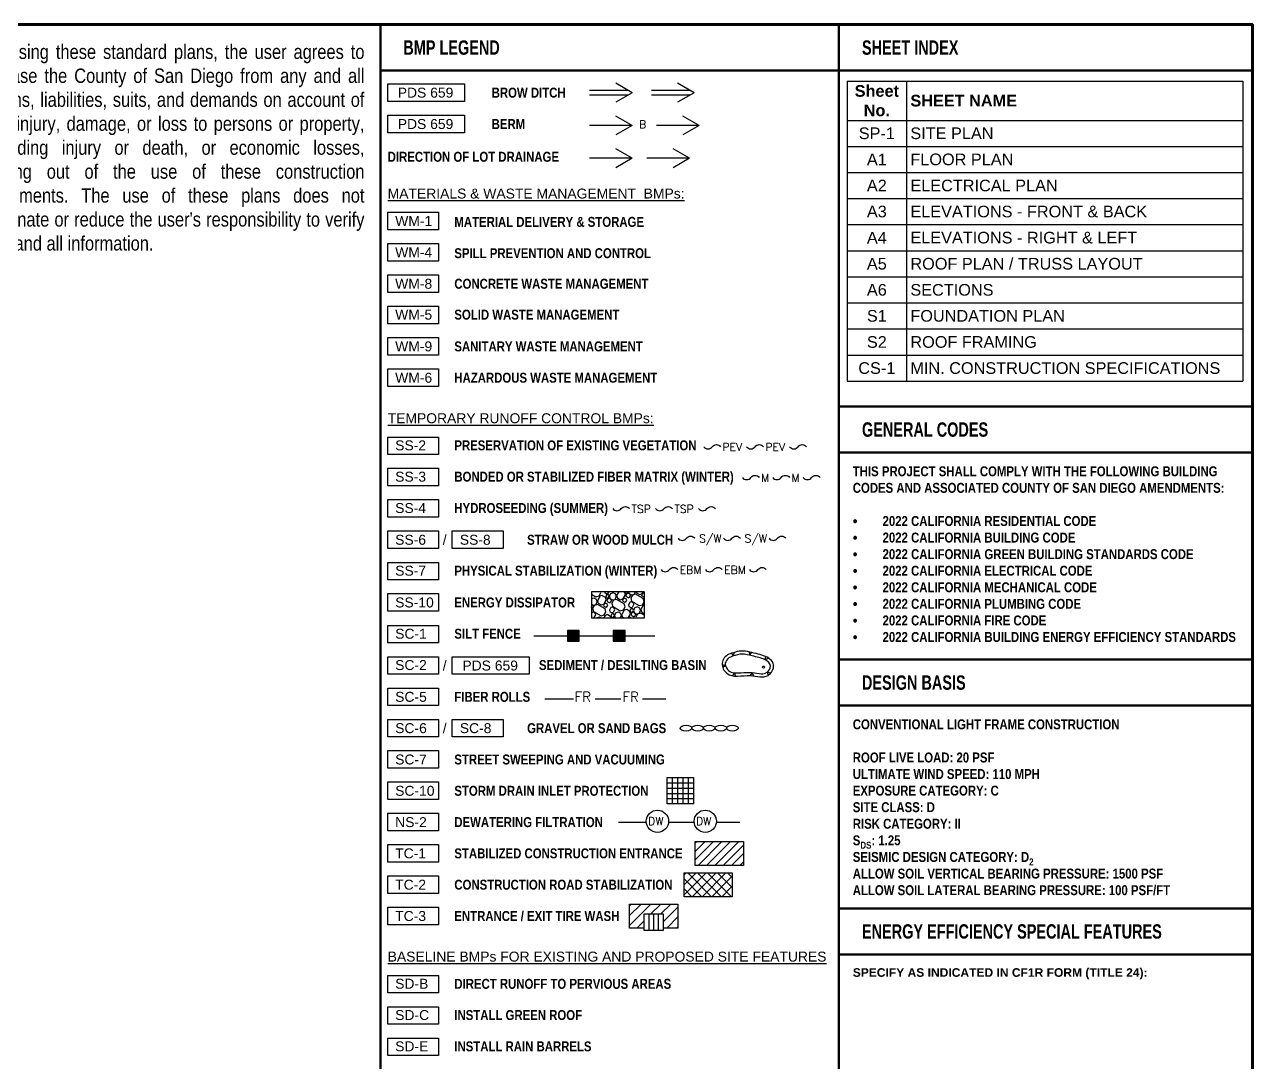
# Model space of a CAD drawing. Header units: inches. Extents: x -3572 to 2430, y -1517 to 3072.
# Drawn here: x 2077.68 to 2091.04, y 113.81 to 125.1 of the extents above; entities that cross this region are included whole.
import ezdxf
from ezdxf.enums import TextEntityAlignment as Align

# ---------------------------------------------------------------- set-up
doc = ezdxf.new("R2010")
doc.units = ezdxf.units.IN
doc.header["$MEASUREMENT"] = 0
doc.layers.add('Plot Plan Border', color=7, linetype='Continuous', lineweight=50)
doc.layers.add('Plot Plan Notes', color=7, linetype='Continuous')
doc.styles.add('Legend', font='ARIALNB.TTF')
doc.styles.get("Standard").update_dxf_attribs({"font": 'arial.ttf'})
doc.styles.add('THIN', font='ROMANS.shx', dxfattribs={"height": 0.0944})
doc.styles.add('TITLE', font='ARIALNB.TTF', dxfattribs={"height": 0.4})

# ---------------------------------------------------------------- blocks, each defined once
blk = doc.blocks.new('*T133')
at = {"layer": 'Plot Plan Notes', "color": 0, "linetype": 'ByBlock', "lineweight": -2, "transparency": 16777216}
for p, q in [((0, 0), (4.309, 0)), ((0, 0), (0, -3.263)), ((0.647, 0), (0.647, -3.263)), ((4.309, 0), (4.309, -3.263)), ((0, -0.427), (4.309, -0.427)), ((0, -0.71), (4.309, -0.71)), ((0, -0.994), (4.309, -0.994)), ((0, -1.278), (4.309, -1.278)), ((0, -1.561), (4.309, -1.561)), ((0, -1.845), (4.309, -1.845)), ((0, -2.129), (4.309, -2.129)), ((0, -2.412), (4.309, -2.412)), ((0, -2.696), (4.309, -2.696)), ((0, -2.98), (4.309, -2.98)), ((0, -3.263), (4.309, -3.263))]:
    blk.add_line(p, q, dxfattribs=at)
at = {"layer": 'Plot Plan Notes', "color": 0, "transparency": 16777216}
for s, insert, char_height, width, attachment_point in [('{\\fArial|b1|i0|c0|p34;Sheet No. }', (0.324, -0.213), 0.12672, 0.56259, 5), ('{\\fArial|b1|i0|c0|p34;SHEET NAME}', (0.689, -0.213), 0.12672, 3.57721, 4), ('SP-1', (0.324, -0.568), 0.1267, 0.56259, 5), ('SITE PLAN', (0.689, -0.568), 0.1267, 3.57721, 4), ('A1', (0.324, -0.852), 0.1267, 0.56259, 5), ('FLOOR PLAN', (0.689, -0.852), 0.1267, 3.57721, 4), ('A2', (0.324, -1.136), 0.1267, 0.56259, 5), ('ELECTRICAL PLAN', (0.689, -1.136), 0.12672, 3.57721, 4), ('A3', (0.324, -1.419), 0.1267, 0.56259, 5), ('ELEVATIONS - FRONT & BACK', (0.689, -1.419), 0.12672, 3.57721, 4), ('A4', (0.324, -1.703), 0.1267, 0.56259, 5), ('ELEVATIONS - RIGHT & LEFT', (0.689, -1.703), 0.12672, 3.57721, 4), ('A5', (0.324, -1.987), 0.1267, 0.56259, 5), ('ROOF PLAN / TRUSS LAYOUT', (0.689, -1.987), 0.12672, 3.57721, 4), ('A6', (0.324, -2.271), 0.1267, 0.56259, 5), ('SECTIONS', (0.689, -2.271), 0.1267, 3.57721, 4), ('S1', (0.324, -2.554), 0.1267, 0.56259, 5), ('FOUNDATION PLAN', (0.689, -2.554), 0.12672, 3.57721, 4), ('S2', (0.324, -2.838), 0.1267, 0.56259, 5), ('ROOF FRAMING', (0.689, -2.838), 0.12672, 3.57721, 4), ('CS-1', (0.324, -3.122), 0.1267, 0.56259, 5), ('MIN. CONSTRUCTION SPECIFICATIONS', (0.689, -3.122), 0.12672, 3.57721, 4)]:
    blk.add_mtext(s, dxfattribs=dict(at, insert=insert, char_height=char_height, width=width, attachment_point=attachment_point))
blk = doc.blocks.new('*X132')
at = {"color": 0}
for p, q in [((5.75, 12.84), (5.793, 12.815)), ((5.823, 12.823), (5.839, 12.851)), ((5.839, 12.851), (5.836, 12.863)), ((5.874, 12.863), (5.876, 12.855)), ((5.876, 12.854), (5.894, 12.844)), ((5.893, 12.845), (5.909, 12.849)), ((5.904, 12.836), (5.894, 12.834)), ((5.916, 12.829), (5.904, 12.836)), ((5.909, 12.848), (5.918, 12.863)), ((5.932, 12.844), (5.92, 12.822)), ((5.957, 12.851), (5.932, 12.844)), ((5.98, 12.838), (5.957, 12.851)), ((5.986, 12.813), (5.98, 12.838)), ((6.01, 12.863), (5.989, 12.827)), ((6.065, 12.857), (6.056, 12.863)), ((6.072, 12.833), (6.065, 12.858)), ((6.067, 12.863), (6.069, 12.856)), ((6.069, 12.856), (6.08, 12.849)), ((6.085, 12.845), (6.077, 12.831)), ((6.08, 12.85), (6.09, 12.853)), ((6.098, 12.848), (6.085, 12.844)), ((6.091, 12.851), (6.097, 12.863)), ((6.117, 12.838), (6.097, 12.849)), ((6.103, 12.863), (6.107, 12.845)), ((6.107, 12.845), (6.13, 12.832)), ((6.121, 12.824), (6.117, 12.836)), ((6.13, 12.832), (6.155, 12.839)), ((6.17, 12.839), (6.14, 12.831)), ((6.155, 12.839), (6.168, 12.861)), ((6.168, 12.861), (6.167, 12.863)), ((6.242, 12.798), (6.17, 12.839)), ((6.174, 12.863), (6.177, 12.852)), ((6.177, 12.851), (6.205, 12.835)), ((6.205, 12.836), (6.23, 12.842)), ((6.235, 12.846), (6.227, 12.833)), ((6.23, 12.841), (6.243, 12.863)), ((6.246, 12.849), (6.235, 12.846)), ((6.25, 12.848), (6.246, 12.85)), ((5.751, 12.795), (5.75, 12.793)), ((5.75, 12.745), (5.767, 12.735)), ((5.755, 12.741), (5.75, 12.743)), ((5.75, 12.713), (5.758, 12.727)), ((5.776, 12.802), (5.751, 12.795)), ((5.759, 12.727), (5.755, 12.739)), ((5.777, 12.733), (5.761, 12.706)), ((5.767, 12.735), (5.792, 12.742)), ((5.799, 12.789), (5.776, 12.802)), ((5.808, 12.742), (5.777, 12.733)), ((5.792, 12.742), (5.805, 12.764)), ((5.793, 12.815), (5.823, 12.823)), ((5.805, 12.764), (5.799, 12.789)), ((5.831, 12.818), (5.808, 12.779)), ((5.808, 12.78), (5.814, 12.755)), ((5.88, 12.7), (5.808, 12.742)), ((5.815, 12.754), (5.843, 12.738)), ((5.855, 12.826), (5.83, 12.819)), ((5.843, 12.738), (5.868, 12.745)), ((5.884, 12.809), (5.856, 12.825)), ((5.872, 12.749), (5.865, 12.736)), ((5.865, 12.736), (5.868, 12.725)), ((5.868, 12.744), (5.891, 12.784)), ((5.868, 12.726), (5.886, 12.716)), ((5.884, 12.752), (5.873, 12.749)), ((5.89, 12.785), (5.884, 12.81)), ((5.901, 12.743), (5.884, 12.753)), ((5.885, 12.818), (5.888, 12.808)), ((5.895, 12.833), (5.886, 12.817)), ((5.886, 12.714), (5.897, 12.717)), ((5.888, 12.807), (5.899, 12.801)), ((5.904, 12.796), (5.896, 12.782)), ((5.896, 12.782), (5.899, 12.769)), ((5.897, 12.718), (5.904, 12.731)), ((5.899, 12.801), (5.909, 12.804)), ((5.899, 12.77), (5.919, 12.759)), ((5.905, 12.73), (5.902, 12.741)), ((5.917, 12.799), (5.904, 12.796)), ((5.91, 12.803), (5.919, 12.819)), ((5.918, 12.82), (5.915, 12.83)), ((5.936, 12.789), (5.916, 12.8)), ((5.919, 12.758), (5.931, 12.761)), ((5.92, 12.822), (5.926, 12.797)), ((5.926, 12.797), (5.949, 12.784)), ((5.931, 12.762), (5.939, 12.776)), ((5.95, 12.718), (5.934, 12.713)), ((5.94, 12.775), (5.936, 12.788)), ((5.958, 12.782), (5.943, 12.754)), ((5.943, 12.754), (5.951, 12.724)), ((5.949, 12.784), (5.974, 12.79)), ((5.967, 12.707), (5.95, 12.717)), ((5.951, 12.724), (6.022, 12.682)), ((5.989, 12.79), (5.958, 12.782)), ((5.974, 12.79), (5.986, 12.813)), ((5.989, 12.828), (5.996, 12.803)), ((6.061, 12.749), (5.989, 12.79)), ((5.996, 12.803), (6.024, 12.786)), ((6.024, 12.787), (6.049, 12.794)), ((6.053, 12.798), (6.046, 12.785)), ((6.046, 12.784), (6.049, 12.773)), ((6.049, 12.793), (6.072, 12.832)), ((6.049, 12.774), (6.067, 12.764)), ((6.053, 12.691), (6.069, 12.718)), ((6.065, 12.8), (6.054, 12.797)), ((6.069, 12.718), (6.061, 12.749)), ((6.082, 12.791), (6.065, 12.801)), ((6.067, 12.763), (6.078, 12.766)), ((6.077, 12.83), (6.08, 12.818)), ((6.078, 12.766), (6.085, 12.779)), ((6.08, 12.819), (6.1, 12.808)), ((6.086, 12.779), (6.083, 12.79)), ((6.1, 12.806), (6.113, 12.81)), ((6.116, 12.761), (6.102, 12.737)), ((6.102, 12.738), (6.106, 12.722)), ((6.106, 12.722), (6.123, 12.712)), ((6.112, 12.81), (6.121, 12.824)), ((6.131, 12.766), (6.116, 12.762)), ((6.14, 12.831), (6.124, 12.803)), ((6.124, 12.803), (6.132, 12.772)), ((6.149, 12.755), (6.131, 12.765)), ((6.132, 12.772), (6.203, 12.731)), ((6.139, 12.715), (6.153, 12.74)), ((6.152, 12.741), (6.148, 12.756)), ((6.187, 12.718), (6.162, 12.711)), ((6.209, 12.705), (6.187, 12.718)), ((6.203, 12.731), (6.234, 12.739)), ((6.242, 12.734), (6.219, 12.695)), ((6.227, 12.833), (6.23, 12.822)), ((6.23, 12.823), (6.248, 12.813)), ((6.234, 12.739), (6.25, 12.767)), ((6.25, 12.738), (6.241, 12.735)), ((6.25, 12.767), (6.242, 12.798)), ((6.248, 12.811), (6.25, 12.812)), ((5.75, 12.713), (5.75, 12.713)), ((5.754, 12.664), (5.75, 12.657)), ((5.75, 12.621), (5.761, 12.615)), ((5.769, 12.669), (5.753, 12.665)), ((5.761, 12.706), (5.77, 12.675)), ((5.761, 12.615), (5.776, 12.619)), ((5.786, 12.658), (5.769, 12.668)), ((5.77, 12.675), (5.841, 12.634)), ((5.777, 12.618), (5.791, 12.643)), ((5.79, 12.644), (5.786, 12.659)), ((5.8, 12.614), (5.799, 12.613)), ((5.825, 12.621), (5.8, 12.614)), ((5.839, 12.613), (5.825, 12.621)), ((5.841, 12.634), (5.872, 12.642)), ((5.88, 12.637), (5.865, 12.613)), ((5.872, 12.642), (5.888, 12.67)), ((5.904, 12.645), (5.879, 12.638)), ((5.888, 12.67), (5.88, 12.7)), ((5.932, 12.628), (5.904, 12.644)), ((5.92, 12.689), (5.925, 12.674)), ((5.935, 12.712), (5.921, 12.688)), ((5.925, 12.673), (5.942, 12.663)), ((5.937, 12.613), (5.932, 12.628)), ((5.943, 12.651), (5.934, 12.636)), ((5.934, 12.637), (5.936, 12.627)), ((5.936, 12.626), (5.948, 12.62)), ((5.942, 12.664), (5.957, 12.668)), ((5.953, 12.655), (5.943, 12.652)), ((5.948, 12.62), (5.958, 12.623)), ((5.952, 12.615), (5.951, 12.613)), ((5.964, 12.648), (5.953, 12.655)), ((5.965, 12.618), (5.953, 12.615)), ((5.958, 12.667), (5.972, 12.691)), ((5.958, 12.622), (5.967, 12.638)), ((5.967, 12.639), (5.964, 12.649)), ((5.976, 12.613), (5.965, 12.619)), ((5.971, 12.692), (5.967, 12.707)), ((5.981, 12.663), (5.968, 12.641)), ((5.968, 12.641), (5.975, 12.616)), ((5.975, 12.616), (5.98, 12.613)), ((6.006, 12.67), (5.981, 12.663)), ((6.028, 12.657), (6.006, 12.67)), ((6.022, 12.682), (6.053, 12.691)), ((6.024, 12.613), (6.035, 12.632)), ((6.035, 12.632), (6.028, 12.657)), ((6.037, 12.647), (6.044, 12.622)), ((6.061, 12.686), (6.038, 12.646)), ((6.044, 12.622), (6.06, 12.613)), ((6.085, 12.693), (6.06, 12.687)), ((6.114, 12.676), (6.085, 12.693)), ((6.098, 12.613), (6.121, 12.651)), ((6.102, 12.617), (6.1, 12.613)), ((6.113, 12.619), (6.102, 12.616)), ((6.12, 12.652), (6.113, 12.677)), ((6.126, 12.613), (6.113, 12.62)), ((6.124, 12.7), (6.115, 12.684)), ((6.115, 12.685), (6.117, 12.675)), ((6.118, 12.675), (6.129, 12.668)), ((6.123, 12.712), (6.138, 12.716)), ((6.134, 12.704), (6.124, 12.701)), ((6.134, 12.664), (6.125, 12.65)), ((6.126, 12.649), (6.129, 12.637)), ((6.129, 12.669), (6.139, 12.671)), ((6.129, 12.638), (6.148, 12.627)), ((6.145, 12.697), (6.134, 12.703)), ((6.146, 12.667), (6.134, 12.663)), ((6.139, 12.67), (6.148, 12.686)), ((6.148, 12.687), (6.145, 12.697)), ((6.166, 12.656), (6.146, 12.668)), ((6.162, 12.711), (6.149, 12.689)), ((6.149, 12.689), (6.156, 12.664)), ((6.149, 12.625), (6.161, 12.629)), ((6.156, 12.664), (6.178, 12.651)), ((6.161, 12.629), (6.169, 12.643)), ((6.169, 12.643), (6.166, 12.655)), ((6.188, 12.649), (6.172, 12.622)), ((6.172, 12.622), (6.175, 12.613)), ((6.178, 12.651), (6.203, 12.658)), ((6.219, 12.658), (6.188, 12.649)), ((6.203, 12.658), (6.216, 12.68)), ((6.216, 12.68), (6.209, 12.705)), ((6.218, 12.696), (6.225, 12.671)), ((6.25, 12.64), (6.219, 12.658)), ((6.225, 12.67), (6.25, 12.656))]:
    blk.add_line(p, q, dxfattribs=at)

msp = doc.modelspace()

# ---------------------------------------------------------------- hatches: boundary and pattern name
at = {"layer": 'Plot Plan Notes'}
h = msp.add_hatch(color=7, dxfattribs=at)
h.paths.add_polyline_path([(2083.71485, 118.5073), (2083.58746, 118.5073), (2083.58746, 118.44923), (2083.71485, 118.44923)])
h.paths.add_polyline_path([(2083.71485, 118.44923), (2083.58746, 118.44923), (2083.58746, 118.39116), (2083.71485, 118.39116)])
h = msp.add_hatch(color=7, dxfattribs=at)
h.paths.add_polyline_path([(2084.08744, 118.5073), (2084.08744, 118.44923), (2084.21483, 118.44923), (2084.21483, 118.5073)])
h.paths.add_polyline_path([(2084.21483, 118.39116), (2084.21483, 118.44923), (2084.08744, 118.44923), (2084.08744, 118.39116)])
at = {"layer": 'Plot Plan Notes', "lineweight": -2}
h = msp.add_hatch(color=0, dxfattribs=at)
edge = h.paths.add_edge_path()
edge.add_spline(control_points=[(2085.27177, 118.13556), (2085.27242, 118.12297), (2085.27538, 118.11043), (2085.28009, 118.09852)], knot_values=[1.00952911, 1.00952911, 1.00952911, 1.00952911, 1.04140145, 1.04140145, 1.04140145, 1.04140145], degree=3, periodic=0)
edge.add_line((2085.28009, 118.09852), (2085.30778, 118.1255))
edge.add_line((2085.30778, 118.1255), (2085.27177, 118.13556))
edge = h.paths.add_edge_path()
edge.add_spline(control_points=[(2085.40129, 118.26642), (2085.39252, 118.26354), (2085.38381, 118.26049), (2085.37516, 118.2575), (2085.37481, 118.25738), (2085.37446, 118.25726), (2085.37411, 118.25714)], knot_values=[1.18636269, 1.18636269, 1.18636269, 1.18636269, 1.21032074, 1.21032074, 1.21032074, 1.21129395, 1.21129395, 1.21129395, 1.21129395], degree=3, periodic=0)
edge.add_line((2085.37411, 118.25714), (2085.39774, 118.22892))
edge.add_line((2085.39774, 118.22892), (2085.40129, 118.26642))
edge = h.paths.add_edge_path()
edge.add_line((2085.56986, 118.237), (2085.59502, 118.26625))
edge.add_spline(control_points=[(2085.59502, 118.26625), (2085.58524, 118.26872), (2085.57549, 118.27108), (2085.56576, 118.27321)], knot_values=[0.17070713, 0.17070713, 0.17070713, 0.17070713, 0.19639486, 0.19639486, 0.19639486, 0.19639486], degree=3, periodic=0)
edge.add_line((2085.56576, 118.27321), (2085.56986, 118.237))
edge = h.paths.add_edge_path()
edge.add_line((2085.4106, 118.04528), (2085.38282, 118.01398))
edge.add_spline(control_points=[(2085.38282, 118.01398), (2085.3944, 118.01176), (2085.40644, 118.01061), (2085.41884, 118.01015)], knot_values=[0.85389779, 0.85389779, 0.85389779, 0.85389779, 0.88638796, 0.88638796, 0.88638796, 0.88638796], degree=3, periodic=0)
edge.add_line((2085.41884, 118.01015), (2085.4106, 118.04528))
edge = h.paths.add_edge_path()
edge.add_spline(control_points=[(2085.57671, 118.0148), (2085.57838, 118.01471), (2085.59227, 118.01391), (2085.60607, 118.01227), (2085.61808, 118.01061)], knot_values=[0.69151022, 0.69151022, 0.69151022, 0.69151022, 0.6955269, 0.72485163, 0.72485163, 0.72485163, 0.72485163], degree=3, periodic=0)
edge.add_line((2085.61808, 118.01061), (2085.59725, 118.04772))
edge.add_line((2085.59725, 118.04772), (2085.57671, 118.0148))
edge = h.paths.add_edge_path()
edge.add_line((2085.76312, 118.05394), (2085.77259, 118.01844))
edge.add_spline(control_points=[(2085.77259, 118.01844), (2085.78284, 118.02487), (2085.79259, 118.0334), (2085.80115, 118.04327)], knot_values=[0.52248647, 0.52248647, 0.52248647, 0.52248647, 0.55403345, 0.55403345, 0.55403345, 0.55403345], degree=3, periodic=0)
edge.add_line((2085.80115, 118.04327), (2085.76312, 118.05394))
edge = h.paths.add_edge_path()
edge.add_spline(control_points=[(2085.77859, 118.204), (2085.76784, 118.21155), (2085.75639, 118.2178), (2085.74444, 118.22314)], knot_values=[0.32926284, 0.32926284, 0.32926284, 0.32926284, 0.36373477, 0.36373477, 0.36373477, 0.36373477], degree=3, periodic=0)
edge.add_line((2085.74444, 118.22314), (2085.73643, 118.18896))
edge.add_line((2085.73643, 118.18896), (2085.77859, 118.204))
at = {"layer": 'Plot Plan Notes'}
h = msp.add_hatch(dxfattribs=at)
h.set_pattern_fill('ANSI31', scale=0.515463, style=0)
h.set_pattern_definition([(45, (2079.04504, 106.79671), (-0.0455609, 0.0455609), [])])
h.paths.add_polyline_path([(2084.97782, 116.21145), (2084.97782, 115.95096), (2085.50345, 115.95096), (2085.50345, 116.21145)])
h = msp.add_hatch(dxfattribs=at)
h.set_pattern_fill('ANSI37', scale=0.610919, style=0)
h.set_pattern_definition([(45, (2072.41578, 106.21294), (-0.0539981, 0.0539981), []), (135, (2072.41578, 106.21294), (-0.0539981, -0.0539981), [])])
h.paths.add_polyline_path([(2084.85709, 115.87075), (2084.85709, 115.61026), (2085.38272, 115.61026), (2085.38272, 115.87075)])
h = msp.add_hatch(dxfattribs=at)
h.set_pattern_fill('ANSI31', scale=0.610919, style=0)
h.set_pattern_definition([(45, (2072.41578, 106.25631), (-0.0539981, 0.0539981), [])])
h.paths.add_polyline_path([(2084.62838, 115.42228), (2084.62838, 115.26955), (2084.78938, 115.26955), (2084.78938, 115.53005), (2084.26375, 115.53005), (2084.26375, 115.26955), (2084.42474, 115.26955), (2084.42474, 115.42228)])

# ---------------------------------------------------------------- linework, layer by layer
at = {"layer": 'Plot Plan Border', "lineweight": 90}
msp.add_lwpolyline([(2056.54376, 125.097), (2091.04376, 125.097), (2091.04376, 102.597), (2056.54376, 102.597)], close=True, dxfattribs=at)
at = {"layer": 'Plot Plan Border'}
for points in [[(2086.54376, 124.597), (2081.55198, 124.597), (2081.55198, 125.097), (2086.54376, 125.097)], [(2091.04376, 125.097), (2086.54376, 125.097), (2086.54376, 124.597), (2091.04376, 124.597)], [(2081.55198, 124.597), (2086.54376, 124.597), (2086.54376, 106.597), (2081.55198, 106.597)], [(2091.04376, 120.94179), (2086.54376, 120.94179), (2086.54376, 124.597), (2091.04376, 124.597)], [(2091.04376, 120.44179), (2086.54376, 120.44179), (2086.54376, 120.94179), (2091.04376, 120.94179)], [(2091.04376, 120.44179), (2086.54376, 120.44179), (2086.54376, 118.18925), (2091.04376, 118.18925)], [(2091.04376, 117.68925), (2086.54376, 117.68925), (2086.54376, 118.18925), (2091.04376, 118.18925)], [(2091.04376, 115.48224), (2086.54376, 115.48224), (2086.54376, 117.68925), (2091.04376, 117.68925)], [(2091.04376, 114.98224), (2086.54376, 114.98224), (2086.54376, 115.48224), (2091.04376, 115.48224)], [(2091.04376, 113.26854), (2086.54376, 113.26854), (2086.54376, 114.98224), (2091.04376, 114.98224)]]:
    msp.add_lwpolyline(points, close=True, dxfattribs=at)
at = {"layer": 'Plot Plan Notes', "color": 7}
for p, q in [((2084.29211, 124.35579), (2084.11355, 124.45888)), ((2084.9659, 124.35579), (2084.78733, 124.45888)), ((2084.24747, 124.38156), (2083.82819, 124.38156)), ((2084.24747, 124.33002), (2083.82819, 124.33002)), ((2084.29211, 124.35579), (2084.11355, 124.2527)), ((2084.92126, 124.38156), (2084.50198, 124.38156)), ((2084.92126, 124.33002), (2084.50198, 124.33002)), ((2084.9659, 124.35579), (2084.78733, 124.2527)), ((2084.29211, 123.99911), (2084.11355, 124.10221)), ((2085.02232, 123.99911), (2084.84376, 124.10221)), ((2084.29211, 123.99911), (2083.82819, 123.99911)), ((2084.29211, 123.99911), (2084.11355, 123.89602)), ((2085.02232, 123.99911), (2084.55841, 123.99911)), ((2085.02232, 123.99911), (2084.84376, 123.89602)), ((2084.29211, 123.64293), (2083.82819, 123.64293)), ((2084.29211, 123.64293), (2084.11355, 123.74602)), ((2084.29211, 123.64293), (2084.11355, 123.53984)), ((2084.91736, 123.64293), (2084.45344, 123.64293)), ((2084.91736, 123.64293), (2084.73879, 123.74602)), ((2084.91736, 123.64293), (2084.73879, 123.53984)), ((2084.42249, 118.9277), (2083.84975, 118.9277)), ((2083.84975, 118.9277), (2083.84975, 118.64133)), ((2084.42249, 118.9277), (2084.42249, 118.64133)), ((2084.42249, 118.64133), (2083.84975, 118.64133)), ((2083.22266, 118.44923), (2084.54081, 118.44923)), ((2084.21483, 118.44923), (2084.48886, 118.44923)), ((2083.3423, 117.76291), (2083.65576, 117.76291)), ((2083.88838, 117.76291), (2084.17085, 117.76291)), ((2084.40348, 117.76291), (2084.66045, 117.76291)), ((2084.67543, 116.84853), (2084.9618, 116.84853)), ((2084.7327, 116.61943), (2084.7327, 116.9058)), ((2084.78998, 116.61943), (2084.78998, 116.9058)), ((2084.84725, 116.61943), (2084.84725, 116.9058)), ((2084.90452, 116.61943), (2084.90452, 116.9058)), ((2084.67543, 116.79125), (2084.9618, 116.79125)), ((2084.67543, 116.73398), (2084.9618, 116.73398)), ((2084.67543, 116.67671), (2084.9618, 116.67671)), ((2084.14467, 116.42191), (2084.44676, 116.42191)), ((2084.68879, 116.42191), (2084.96739, 116.42191)), ((2085.20943, 116.42191), (2085.46282, 116.42191)), ((2084.47565, 115.42228), (2084.47565, 115.2441)), ((2084.52656, 115.42228), (2084.52656, 115.2441)), ((2084.57747, 115.42228), (2084.57747, 115.2441))]:
    msp.add_line(p, q, dxfattribs=at)
for points in [[(2081.63191, 124.45168), (2082.46948, 124.45168), (2082.46948, 124.26097), (2081.63191, 124.26097)], [(2081.63191, 124.11097), (2082.46948, 124.11097), (2082.46948, 123.92027), (2081.63191, 123.92027)], [(2081.63191, 123.05488), (2082.18669, 123.05488), (2082.18669, 122.86417), (2081.63191, 122.86417)], [(2081.63191, 122.71417), (2082.18669, 122.71417), (2082.18669, 122.52347), (2081.63191, 122.52347)], [(2081.63191, 122.37347), (2082.18669, 122.37347), (2082.18669, 122.18277), (2081.63191, 122.18277)], [(2081.63191, 122.03277), (2082.18669, 122.03277), (2082.18669, 121.84206), (2081.63191, 121.84206)], [(2081.63191, 121.69206), (2082.18669, 121.69206), (2082.18669, 121.50136), (2081.63191, 121.50136)], [(2081.63191, 121.35136), (2082.18669, 121.35136), (2082.18669, 121.16065), (2081.63191, 121.16065)], [(2081.63191, 120.61065), (2082.18669, 120.61065), (2082.18669, 120.41995), (2081.63191, 120.41995)], [(2081.63191, 120.26995), (2082.18669, 120.26995), (2082.18669, 120.07925), (2081.63191, 120.07925)], [(2081.63191, 119.92925), (2082.18669, 119.92925), (2082.18669, 119.73854), (2081.63191, 119.73854)], [(2081.63191, 119.58854), (2082.18669, 119.58854), (2082.18669, 119.39784), (2081.63191, 119.39784)], [(2082.33535, 119.58854), (2082.89013, 119.58854), (2082.89013, 119.39784), (2082.33535, 119.39784)], [(2081.63191, 119.24726), (2082.18669, 119.24726), (2082.18669, 119.05656), (2081.63191, 119.05656)], [(2081.63191, 118.90656), (2082.18669, 118.90656), (2082.18669, 118.71586), (2081.63191, 118.71586)], [(2081.63191, 118.56149), (2082.18669, 118.56149), (2082.18669, 118.37078), (2081.63191, 118.37078)], [(2083.71485, 118.5073), (2083.58746, 118.5073), (2083.58746, 118.39116), (2083.71485, 118.39116)], [(2084.21483, 118.5073), (2084.08744, 118.5073), (2084.08744, 118.39116), (2084.21483, 118.39116)], [(2081.63191, 117.88008), (2082.18669, 117.88008), (2082.18669, 117.68938), (2081.63191, 117.68938)], [(2081.63191, 117.53938), (2082.18669, 117.53938), (2082.18669, 117.34867), (2081.63191, 117.34867)], [(2082.33535, 117.53938), (2082.89013, 117.53938), (2082.89013, 117.34867), (2082.33535, 117.34867)], [(2081.63191, 117.19867), (2082.18669, 117.19867), (2082.18669, 117.00797), (2081.63191, 117.00797)], [(2081.63191, 116.85797), (2082.18669, 116.85797), (2082.18669, 116.66726), (2081.63191, 116.66726)], [(2084.67543, 116.9058), (2084.9618, 116.9058), (2084.9618, 116.61943), (2084.67543, 116.61943)], [(2081.63191, 116.51726), (2082.18669, 116.51726), (2082.18669, 116.32656), (2081.63191, 116.32656)], [(2081.63191, 116.17656), (2082.18669, 116.17656), (2082.18669, 115.98586), (2081.63191, 115.98586)], [(2084.97782, 116.21145), (2085.50345, 116.21145), (2085.50345, 115.95096), (2084.97782, 115.95096)], [(2084.85709, 115.87075), (2085.38272, 115.87075), (2085.38272, 115.61026), (2084.85709, 115.61026)], [(2081.63191, 115.83586), (2082.18669, 115.83586), (2082.18669, 115.64515), (2081.63191, 115.64515)], [(2081.63191, 115.49515), (2082.18669, 115.49515), (2082.18669, 115.30445), (2081.63191, 115.30445)], [(2084.62838, 115.2441), (2084.42474, 115.2441), (2084.42474, 115.42228), (2084.62838, 115.42228)]]:
    msp.add_lwpolyline(points, close=True, dxfattribs=at)
for points in [[(2085.07219, 120.50486, 0.5), (2085.16383, 120.50486, -0.23606798), (2085.20965, 120.52777, -0.23606798), (2085.25547, 120.50486, 0.5)], [(2085.53889, 120.50486, 0.5), (2085.63053, 120.50486, -0.23606798), (2085.67635, 120.52777, -0.23606798), (2085.72217, 120.50486, 0.5)], [(2086.00673, 120.50486, 0.5), (2086.09837, 120.50486, -0.23606798), (2086.14419, 120.52777, -0.23606798), (2086.19001, 120.50486, 0.5)], [(2085.49329, 120.17056, 0.5), (2085.58493, 120.17056, -0.23606798), (2085.63075, 120.19347, -0.23606798), (2085.67657, 120.17056, 0.5)], [(2085.82217, 120.17056, 0.5), (2085.91381, 120.17056, -0.23606798), (2085.95963, 120.19347, -0.23606798), (2086.00545, 120.17056, 0.5)], [(2086.15462, 120.17056, 0.5), (2086.24626, 120.17056, -0.23606798), (2086.29208, 120.19347, -0.23606798), (2086.3379, 120.17056, 0.5)], [(2084.08157, 119.83118, 0.5), (2084.17321, 119.83118, -0.23606798), (2084.21903, 119.85409, -0.23606798), (2084.26485, 119.83118, 0.5)], [(2084.54827, 119.83118, 0.5), (2084.63991, 119.83118, -0.23606798), (2084.68573, 119.85409, -0.23606798), (2084.73155, 119.83118, 0.5)], [(2085.01548, 119.83118, 0.5), (2085.10712, 119.83118, -0.23606798), (2085.15294, 119.85409, -0.23606798), (2085.19876, 119.83118, 0.5)], [(2084.79179, 119.50939, 0.5), (2084.88343, 119.50939, -0.23606798), (2084.92925, 119.5323, -0.23606798), (2084.97507, 119.50939, 0.5)], [(2085.28685, 119.50939, 0.5), (2085.37849, 119.50939, -0.23606798), (2085.42431, 119.5323, -0.23606798), (2085.47013, 119.50939, 0.5)], [(2085.78242, 119.50939, 0.5), (2085.87406, 119.50939, -0.23606798), (2085.91988, 119.5323, -0.23606798), (2085.9657, 119.50939, 0.5)], [(2084.6069, 119.16811, 0.5), (2084.69853, 119.16811, -0.23606798), (2084.74435, 119.19102, -0.23606798), (2084.79017, 119.16811, 0.5)], [(2085.0898, 119.16811, 0.5), (2085.18144, 119.16811, -0.23606798), (2085.22726, 119.19102, -0.23606798), (2085.27308, 119.16811, 0.5)], [(2085.56917, 119.16811, 0.5), (2085.6608, 119.16811, -0.23606798), (2085.70662, 119.19102, -0.23606798), (2085.75244, 119.16811, 0.5)]]:
    msp.add_lwpolyline(points, format="xyb", dxfattribs=at)
at = {"layer": 'Plot Plan Notes', "color": 0, "lineweight": -2}
for points in [[(2085.56576, 118.27321), (2085.56986, 118.237), (2085.59502, 118.26625)], [(2085.37411, 118.25714), (2085.39774, 118.22892), (2085.40129, 118.26642)], [(2085.74444, 118.22314), (2085.73643, 118.18896), (2085.77859, 118.204)], [(2085.27177, 118.13556), (2085.30778, 118.1255), (2085.28009, 118.09852)], [(2085.41884, 118.01015), (2085.4106, 118.04528), (2085.38282, 118.01398)], [(2085.61808, 118.01061), (2085.59725, 118.04772), (2085.57671, 118.0148)], [(2085.80115, 118.04327), (2085.76312, 118.05394), (2085.77259, 118.01844)]]:
    msp.add_lwpolyline(points, dxfattribs=at)
for points in [[(2081.63191, 118.22078), (2082.18669, 118.22078), (2082.18669, 118.03008), (2081.63191, 118.03008)], [(2082.33535, 118.21989), (2083.17292, 118.21989), (2083.17292, 118.02919), (2082.33535, 118.02919)], [(2081.63191, 114.75445), (2082.18669, 114.75445), (2082.18669, 114.56374), (2081.63191, 114.56374)], [(2081.63191, 114.41374), (2082.18669, 114.41374), (2082.18669, 114.22304), (2081.63191, 114.22304)], [(2081.63191, 114.07304), (2082.18669, 114.07304), (2082.18669, 113.88234), (2081.63191, 113.88234)]]:
    msp.add_lwpolyline(points, close=True, dxfattribs=at)
at = {"layer": 'Plot Plan Notes', "color": 7}
msp.add_lwpolyline([(2084.42474, 115.26955), (2084.26375, 115.26955), (2084.26375, 115.53005), (2084.78938, 115.53005), (2084.78938, 115.26955), (2084.62838, 115.26955)], dxfattribs=at)
at = {"layer": 'Plot Plan Notes', "color": 0, "lineweight": -2}
msp.add_circle((2085.72283, 118.10809), 0.01138, dxfattribs=at)
at = {"layer": 'Plot Plan Notes', "color": 7}
for centre in [(2084.56777, 116.43068), (2085.08841, 116.43068)]:
    msp.add_circle(centre, 0.12133, dxfattribs=at)
for centre in [(2084.87959, 117.44402), (2085.00557, 117.44402), (2085.13155, 117.44402), (2085.25753, 117.44402), (2085.38351, 117.44402)]:
    msp.add_ellipse(centre, major_axis=(-0.06299, 0), ratio=0.50072422, dxfattribs=at)
at = {"layer": 'Plot Plan Notes', "color": 0, "lineweight": -2, "start_tangent": (0.94507519, 0.326853), "end_tangent": (0.94507519, 0.326853)}
msp.add_spline([(2085.37516, 118.2575), (2085.45845, 118.2808), (2085.64169, 118.25417), (2085.79495, 118.19093), (2085.8316, 118.13101), (2085.77163, 118.01784), (2085.58172, 118.01451), (2085.32186, 118.04114), (2085.27188, 118.14766), (2085.34518, 118.24752), (2085.37516, 118.2575)], degree=3, dxfattribs=at)
at = {"layer": 'Plot Plan Notes', "color": 0, "lineweight": -2}
msp.add_open_spline([(2085.3864, 118.22503), (2085.42424, 118.23811), (2085.45664, 118.2487), (2085.52377, 118.24824), (2085.56049, 118.23975), (2085.64684, 118.21733), (2085.69696, 118.20743), (2085.77029, 118.17317), (2085.7996, 118.14473), (2085.79721, 118.09681), (2085.7811, 118.0683), (2085.74273, 118.03762), (2085.72366, 118.03432), (2085.66734, 118.03692), (2085.63287, 118.04447), (2085.51465, 118.05527), (2085.43553, 118.03745), (2085.36197, 118.05369), (2085.3442, 118.06357), (2085.31303, 118.10221), (2085.30385, 118.12746), (2085.30912, 118.16959), (2085.32434, 118.19369), (2085.35469, 118.21543), (2085.3686, 118.21887), (2085.3864, 118.22503)], degree=3, knots=[0, 0, 0, 0, 0.10405414, 0.10405414, 0.20810829, 0.20810829, 0.33286316, 0.33286316, 0.45761804, 0.45761804, 0.54273953, 0.54273953, 0.62786102, 0.62786102, 0.71298251, 0.71298251, 0.89106971, 0.89106971, 0.97351353, 0.97351353, 1.05595735, 1.05595735, 1.13840117, 1.13840117, 1.1873359, 1.1873359, 1.1873359, 1.1873359], dxfattribs=at)

# ---------------------------------------------------------------- block references
msp.add_blockref('*T133', (2086.63173, 124.48162))
at = {"layer": 'Plot Plan Notes', "color": 7, "xscale": 1.145472434577, "yscale": 1.145472434577, "zscale": 1.145472434577}
msp.add_blockref('*X132', (2077.26329, 104.19388), dxfattribs=at)

# ---------------------------------------------------------------- texts
at = {"layer": 'Plot Plan Notes', "style": 'TITLE', "width": 0.88}
for s, p in [('BMP LEGEND', (2081.80198, 124.847)), ('SHEET INDEX', (2086.79376, 124.847)), ('GENERAL CODES', (2086.79376, 120.69179)), ('DESIGN BASIS', (2086.79376, 117.93925)), ('ENERGY EFFICIENCY SPECIAL FEATURES', (2086.79376, 115.23224))]:
    msp.add_text(s, height=0.15625, dxfattribs=at).set_placement(p, align=Align.MIDDLE_LEFT)
at = {"layer": 'Plot Plan Notes', "color": 7}
for s, height, p in [('PDS 659', 0.108133, (2081.74172, 124.30244)), ('PDS 659', 0.108133, (2081.74172, 123.96106)), ('%%UMATERIALS & WASTE MANAGEMENT  BMPs:', 0.1081326, (2081.63191, 123.20488)), ('WM-1', 0.108133, (2081.71366, 122.90564)), ('WM-4', 0.108133, (2081.71366, 122.56494)), ('WM-8', 0.108133, (2081.71366, 122.22356)), ('WM-5', 0.108133, (2081.71366, 121.88772)), ('WM-9', 0.108133, (2081.71366, 121.5421)), ('WM-6', 0.108133, (2081.71366, 121.20137)), ('%%UTEMPORARY RUNOFF CONTROL BMPs:', 0.1081326, (2081.63191, 120.76065)), ('SS-2', 0.108133, (2081.71366, 120.46561)), ('SS-3', 0.108133, (2081.71366, 120.12491)), ('SS-4', 0.108133, (2081.71366, 119.7842)), ('SS-6', 0.108133, (2081.71366, 119.43856)), ('/', 0.10813, (2082.23133, 119.43856)), ('SS-8', 0.108133, (2082.4171, 119.43856)), ('SS-7', 0.108133, (2081.71366, 119.10222)), ('SS-10', 0.108133, (2081.71366, 118.75665)), ('SC-1', 0.108133, (2081.71366, 118.41645)), ('SC-5', 0.108133, (2081.71366, 117.73012)), ('SC-6', 0.108133, (2081.71366, 117.38939)), ('/', 0.10813, (2082.23133, 117.38939)), ('SC-8', 0.108133, (2082.4171, 117.38939)), ('SC-7', 0.108133, (2081.71366, 117.04869)), ('SC-10', 0.108133, (2081.71366, 116.70798)), ('NS-2', 0.108133, (2081.71366, 116.36728)), ('TC-1', 0.108133, (2081.71366, 116.02732)), ('TC-2', 0.108133, (2081.71366, 115.68662)), ('TC-3', 0.108133, (2081.71366, 115.34592)), ('%%UBASELINE BMPs FOR EXISTING AND PROPOSED SITE FEATURES', 0.1081326, (2081.63191, 114.90445))]:
    msp.add_text(s, height=height, dxfattribs=at).set_placement(p)
for s, height, style, p in [('BROW DITCH', 0.108133, 'Legend', (2082.76366, 124.30244)), ('BERM', 0.108133, 'Legend', (2082.76366, 123.96106)), ('B', 0.08651, 'THIN', (2084.36771, 123.96867)), ('DIRECTION OF LOT DRAINAGE', 0.1081326, 'Legend', (2081.63191, 123.60488)), ('MATERIAL DELIVERY & STORAGE', 0.1081326, 'Legend', (2082.35751, 122.8967)), ('SPILL PREVENTION AND CONTROL', 0.1081326, 'Legend', (2082.35751, 122.556)), ('CONCRETE WASTE MANAGEMENT', 0.1081326, 'Legend', (2082.35751, 122.22356)), ('SOLID WASTE MANAGEMENT', 0.1081326, 'Legend', (2082.35751, 121.88772)), ('SANITARY WASTE MANAGEMENT', 0.1081326, 'Legend', (2082.35751, 121.5421)), ('HAZARDOUS WASTE MANAGEMENT', 0.1081326, 'Legend', (2082.35751, 121.20137)), ('PRESERVATION OF EXISTING VEGETATION', 0.1081326, 'Legend', (2082.35751, 120.46561)), ('PEV', 0.086506, 'THIN', (2085.27566, 120.45853)), ('PEV', 0.086506, 'THIN', (2085.74236, 120.45853)), ('BONDED OR STABILIZED FIBER MATRIX (WINTER)', 0.1081326, 'Legend', (2082.35751, 120.12491)), ('M', 0.08651, 'THIN', (2085.69676, 120.12423)), ('M', 0.08651, 'THIN', (2086.02564, 120.12423)), ('HYDROSEEDING (SUMMER)', 0.1081326, 'Legend', (2082.35751, 119.7842)), ('TSP', 0.086506, 'THIN', (2084.28503, 119.78485)), ('TSP', 0.086506, 'THIN', (2084.75174, 119.78485)), ('STRAW OR WOOD MULCH', 0.1081326, 'Legend', (2083.14939, 119.43856)), ('S/W', 0.086506, 'THIN', (2085.02085, 119.46306)), ('S/W', 0.086506, 'THIN', (2085.51591, 119.46306)), ('PHYSICAL STABILIZATION (WINTER)', 0.1081326, 'Legend', (2082.35751, 119.10222)), ('EBM', 0.086506, 'THIN', (2084.81036, 119.12178)), ('EBM', 0.086506, 'THIN', (2085.29327, 119.12178)), ('ENERGY DISSIPATOR', 0.1081326, 'Legend', (2082.35751, 118.75665)), ('SILT FENCE', 0.108133, 'Legend', (2082.35751, 118.41645)), ('FIBER ROLLS', 0.1081326, 'Legend', (2082.35751, 117.73012)), ('FR', 0.108133, 'THIN', (2083.66485, 117.73012)), ('FR', 0.108133, 'THIN', (2084.18549, 117.73012)), ('GRAVEL OR SAND BAGS', 0.1081326, 'Legend', (2083.14939, 117.38939)), ('STREET SWEEPING AND VACUUMING', 0.1081326, 'Legend', (2082.35751, 117.04869)), ('STORM DRAIN INLET PROTECTION', 0.1081326, 'Legend', (2082.35751, 116.70798)), ('DEWATERING FILTRATION', 0.1081326, 'Legend', (2082.35751, 116.36728)), ('DW', 0.086506, 'THIN', (2084.46722, 116.38913)), ('DW', 0.086506, 'THIN', (2084.98786, 116.38913)), ('STABILIZED CONSTRUCTION ENTRANCE', 0.1081326, 'Legend', (2082.35751, 116.02732)), ('CONSTRUCTION ROAD STABILIZATION', 0.1081326, 'Legend', (2082.35751, 115.68662)), ('ENTRANCE / EXIT TIRE WASH', 0.1081326, 'Legend', (2082.35751, 115.34592))]:
    msp.add_text(s, height=height, dxfattribs=dict(at, style=style)).set_placement(p)
at = {"layer": 'Plot Plan Notes', "color": 0, "lineweight": -2}
for s, height, p in [('SC-2', 0.108133, (2081.71366, 118.07574)), ('/', 0.10813, (2082.23133, 118.0708)), ('PDS 659', 0.108133, (2082.44516, 118.07066)), ('SD-B', 0.108133, (2081.71366, 114.60941)), ('SD-C', 0.108133, (2081.71366, 114.2687)), ('SD-E', 0.108133, (2081.71366, 113.928))]:
    msp.add_text(s, height=height, dxfattribs=at).set_placement(p)
at = {"layer": 'Plot Plan Notes', "color": 0, "lineweight": -2, "style": 'Legend'}
for s, p in [('SEDIMENT / DESILTING BASIN', (2083.27844, 118.07574)), ('DIRECT RUNOFF TO PERVIOUS AREAS', (2082.35751, 114.60817)), ('INSTALL GREEN ROOF', (2082.35751, 114.2687)), ('INSTALL RAIN BARRELS', (2082.35751, 113.928))]:
    msp.add_text(s, height=0.1081326, dxfattribs=at).set_placement(p)
at = {"layer": 'Plot Plan Notes', "attachment_point": 1}
for s, width, heights, insert, char_height in [("\\pxqj;{\\fArial Narrow|b0|i0|c0|p34;By using these standard plans, the user agrees to release the County of San Diego from any and all claims, liabilities, suits, and demands on account of any injury, damage, or loss to persons or property, including injury or death, or economic losses, arising out of the use of these construction documents. The use of these plans does not eliminate or reduce the user's responsibility to verify any and all information.}", 4.1345659, [3.25634], (2077.23233, 124.87915), 0.15625), ('\\A1;{\\fArial|b1|i0|c0|p34;SPECIFY AS INDICATED IN CF1R FORM (TITLE 24):}', 4.3923726, [3.94465], (2086.69376, 114.83224), 0.09375)]:
    msp.add_mtext_dynamic_manual_height_columns(s, width=width, gutter_width=1, heights=heights, dxfattribs=dict(at, insert=insert, char_height=char_height))
at = {"layer": 'Plot Plan Notes', "char_height": 0.1081326, "attachment_point": 1, "style": 'Legend'}
for s, width, heights, insert in [('THIS PROJECT SHALL COMPLY WITH THE FOLLOWING BUILDING CODES AND ASSOCIATED COUNTY OF SAN DIEGO AMENDMENTS: \\P\\P\\pxi-3,l3,r1.84958,t3;{\\fSymbol|b1|i0|c2|p18;·^I}2022 CALIFORNIA RESIDENTIAL CODE\\P\\pr0;{\\fSymbol|b1|i0|c2|p18;·^I}2022 CALIFORNIA BUILDING CODE\\P{\\fSymbol|b1|i0|c2|p18;·^I}2022 CALIFORNIA GREEN BUILDING STANDARDS CODE\\P{\\fSymbol|b1|i0|c2|p18;·^I}2022 CALIFORNIA ELECTRICAL CODE\\P{\\fSymbol|b1|i0|c2|p18;·^I}2022 CALIFORNIA MECHANICAL CODE\\P{\\fSymbol|b1|i0|c2|p18;·^I}2022 CALIFORNIA PLUMBING CODE\\P{\\fSymbol|b1|i0|c2|p18;·^I}2022 CALIFORNIA FIRE CODE\\P{\\fSymbol|b1|i0|c2|p18;·^I}2022 CALIFORNIA BUILDING ENERGY EFFICIENCY STANDARDS', 4.1672624, [0], (2086.69376, 120.29179)), ('\\A1;CONVENTIONAL LIGHT FRAME CONSTRUCTION\\P\\PROOF LIVE LOAD: 20 PSF\\PULTIMATE WIND SPEED: 110 MPH\\PEXPOSURE CATEGORY: C\\PSITE CLASS: D\\PRISK CATEGORY: II \\PS{\\H0.7x;\\S^ DS;}: 1.25\\PSEISMIC DESIGN CATEGORY: D{\\H0.7x;\\S^ 2;}\\PALLOW SOIL VERTICAL BEARING PRESSURE: 1500 PSF\\PALLOW SOIL LATERAL BEARING PRESSURE: 100 PSF/FT', 4.4178644, [3.20611], (2086.69376, 117.53925))]:
    msp.add_mtext_dynamic_manual_height_columns(s, width=width, gutter_width=1, heights=heights, dxfattribs=dict(at, insert=insert))

doc.saveas('drawing.dxf')
